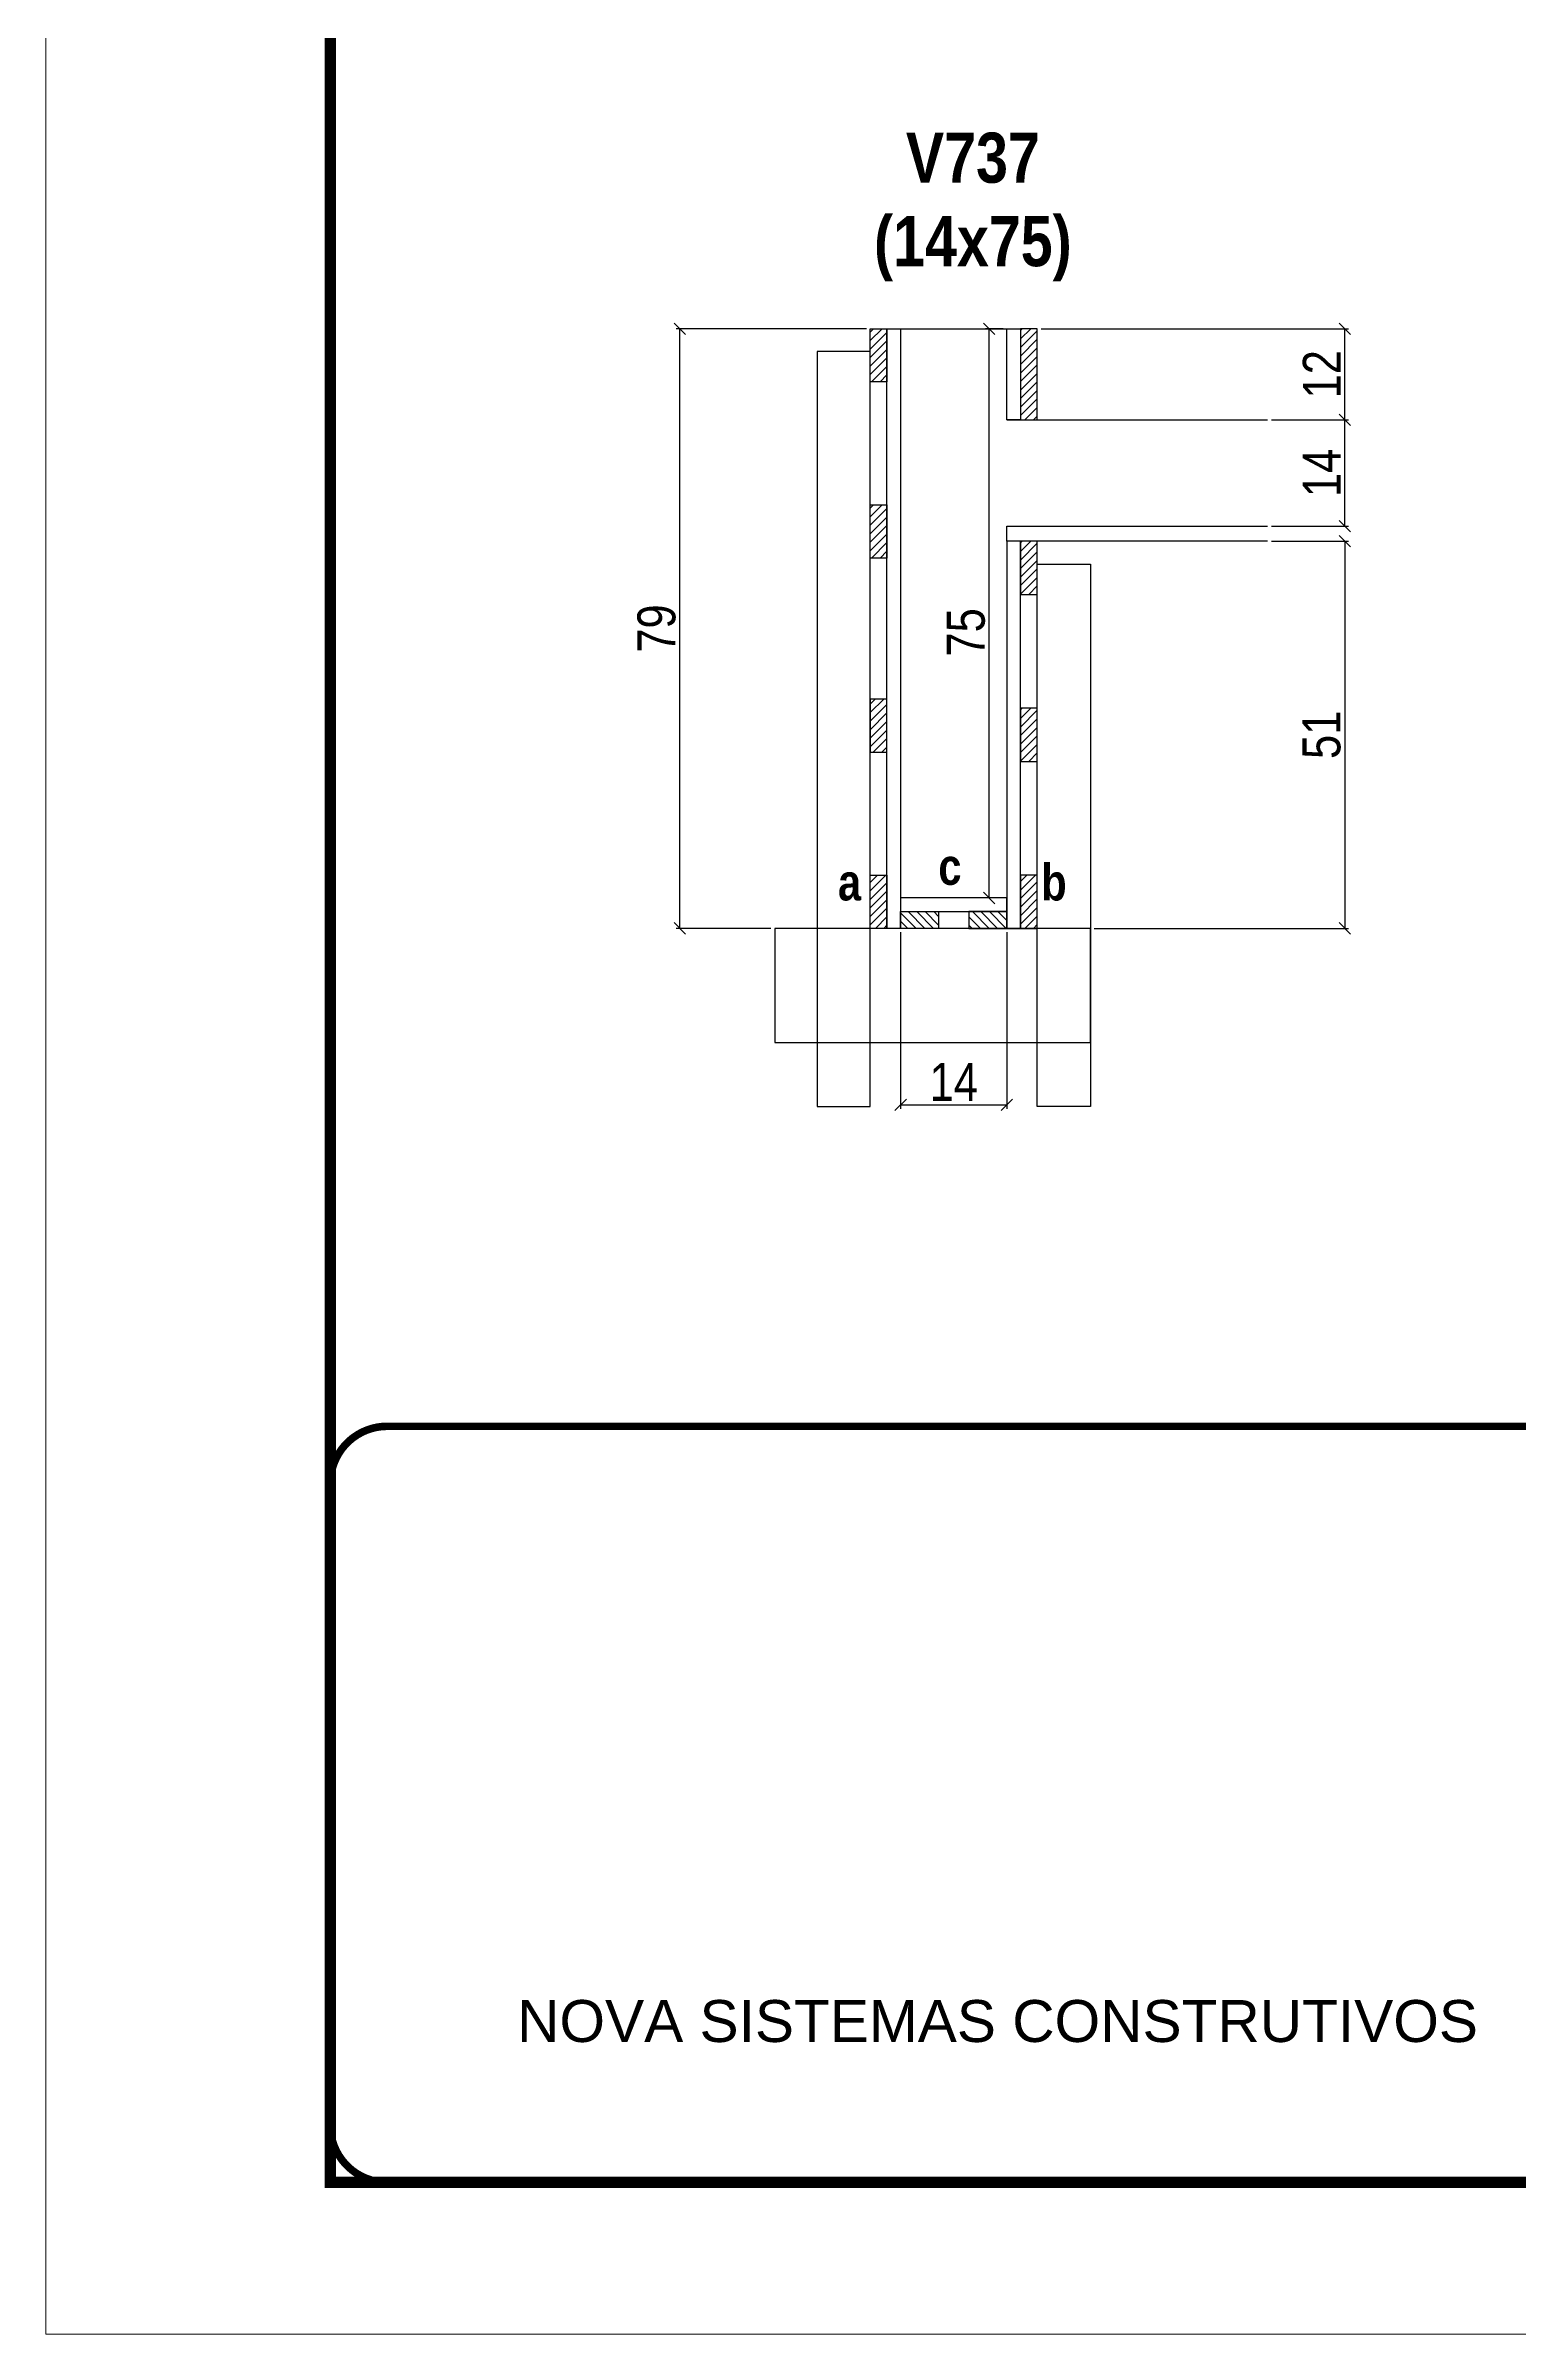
# Model space of a CAD drawing. Extents: x 3309 to 9563, y -2522 to 14608.
# Drawn here: x 3309 to 3697, y 10112 to 10715 of the extents above; entities that cross this region are included whole.
import ezdxf

# ---------------------------------------------------------------- set-up
doc = ezdxf.new("R2010")
doc.units = 0
doc.header["$PDMODE"] = 35
doc.header["$PDSIZE"] = -10
doc.linetypes.add('CONTINUO', pattern=[0])
doc.linetypes.add('DASHED', pattern=[0.75, 0.5, -0.25])
for name, color, linetype, lineweight in [('CONCRETO', 251, 'Continuous', 25), ('Folhas', 255, 'Continuous', 9), ('SARRAFO DE PRESSAO', 251, 'DASHED', 9)]:
    doc.layers.add(name, color=color, linetype=linetype, lineweight=lineweight)
for name, color, linetype in [('COTA', 241, 'Continuous'), ('detalhes', 4, 'Continuous'), ('NOMENCLATURA', 7, 'Continuous'), ('Painéis', 200, 'Continuous'), ('SARR_2.2x7', 40, 'Continuous'), ('SARR_3.5x7', 81, 'Continuous')]:
    doc.layers.add(name, color=color, linetype=linetype)
doc.styles.add('ARIAL', font='arial.ttf')
doc.styles.add('COTA TECNICA 2X', font='techl___.ttf', dxfattribs={"height": 10})
doc.styles.add('TECNICA', font='techb___.ttf', dxfattribs={"height": 10})
doc.dimstyles.new('SECAO', dxfattribs={"dimscale": 0.333333, "dimtxt": 5, "dimasz": 9, "dimexe": 3, "dimexo": 3, "dimgap": 3, "dimtad": 1, "dimdec": 1, "dimlfac": 0.5, "dimzin": 12, "dimdsep": 46, "dimtxsty": 'COTA TECNICA 2X', "dimblk1": 'OBLIQUE', "dimblk2": 'OBLIQUE', "dimsah": 1, "dimcen": 0.9, "dimclrd": 4, "dimclre": 4, "dimclrt": 240, "dimadec": 1, "dimazin": 3, "dimtfac": 1, "dimtdec": 1, "dimtmove": 0, "dimatfit": 3, "dimfxl": 1, "dimtolj": 1, "dimtzin": 12, "dimarcsym": 0})
pattern_1 = [(45, (-119995.518, -22641.3637), (-1.122532015, 1.122532015), [])]

# ---------------------------------------------------------------- blocks, each defined once
blk = doc.blocks.new('9999999999')
at = {"color": 30, "linetype": 'CONTINUO', "const_width": 2}
blk.add_lwpolyline([(99583.98, 34230.21), (99583.98, 34414.45, 0.414214), (99568.98, 34429.45), (98228.98, 34429.45, 0.414214), (98213.98, 34414.45), (98213.98, 34245.21, 0.414214), (98228.98, 34230.21), (99583.98, 34230.21)], format="xyb", dxfattribs=at)
at = {"layer": 'Folhas'}
blk.add_lwpolyline([(98138.98, 34190.21), (99623.98, 34190.21), (99623.98, 35240.21), (98138.98, 35240.21)], close=True, dxfattribs=at)
at = {"layer": 'Folhas', "color": 30, "const_width": 3}
blk.add_lwpolyline([(98213.98, 34230.21), (99583.98, 34230.21), (99583.98, 35200.21), (98213.98, 35200.21)], close=True, dxfattribs=at)
at = {"color": 7, "linetype": 'Continuous', "ltscale": 5, "style": 'ARIAL'}
blk.add_text('NOVA SISTEMAS CONSTRUTIVOS', height=11.0592, dxfattribs=at).set_placement((98263.19, 34267.21))
blk = doc.blocks.new('_Oblique')
at = {"color": 0, "linetype": 'ByBlock', "lineweight": -2}
blk.add_line((-0.5, -0.5), (0.5, 0.5), dxfattribs=at)
blk = doc.blocks.new('*D2244')
at = {"layer": 'COTA', "color": 4, "lineweight": -2, "transparency": 16777216}
for p, q in [((3632.35, 10584.59), (3652.7, 10584.59)), ((3651.7, 10584.59), (3651.7, 10482.59)), ((3585.65, 10482.59), (3652.7, 10482.59))]:
    blk.add_line(p, q, dxfattribs=at)
at = {"layer": 'Defpoints', "color": 0, "transparency": 16777216}
for p in [(3631.35, 10584.59), (3584.65, 10482.59, 0), (3651.7, 10482.59)]:
    blk.add_point(p, dxfattribs=at)
at = {"layer": 'COTA', "color": 4, "lineweight": -2, "transparency": 16777216, "xscale": 3, "yscale": 3, "zscale": 3}
for p, rotation in [((3651.7, 10584.59), 90), ((3651.7, 10482.59), 270)]:
    blk.add_blockref('_Oblique', p, dxfattribs=dict(at, rotation=rotation))
at = {"layer": 'COTA', "color": 240, "transparency": 16777216, "insert": (3645.59, 10533.59), "char_height": 10, "attachment_point": 5, "rotation": 90, "style": 'COTA TECNICA 2X'}
blk.add_mtext('\\A1;51', dxfattribs=at)
blk = doc.blocks.new('*D2245')
at = {"layer": 'COTA', "color": 4, "lineweight": -2, "transparency": 16777216}
for p, q in [((3561.65, 10640.59), (3556.98, 10640.59)), ((3557.98, 10490.59), (3557.98, 10640.59)), ((3561.65, 10490.59), (3556.98, 10490.59))]:
    blk.add_line(p, q, dxfattribs=at)
at = {"layer": 'Defpoints', "color": 0, "transparency": 16777216}
for p in [(3557.98, 10640.59), (3562.65, 10640.59), (3562.65, 10490.59)]:
    blk.add_point(p, dxfattribs=at)
at = {"layer": 'COTA', "color": 4, "lineweight": -2, "transparency": 16777216, "xscale": 3, "yscale": 3, "zscale": 3}
for p, rotation in [((3557.98, 10640.59), 90), ((3557.98, 10490.59), 270)]:
    blk.add_blockref('_Oblique', p, dxfattribs=dict(at, rotation=rotation))
at = {"layer": 'COTA', "color": 240, "transparency": 16777216, "insert": (3551.87, 10560.59), "char_height": 10, "attachment_point": 5, "rotation": 90, "style": 'COTA TECNICA 2X'}
blk.add_mtext('\\A1;75', dxfattribs=at)
blk = doc.blocks.new('*D2263')
at = {"layer": 'COTA', "color": 4, "lineweight": -2, "transparency": 16777216}
for p, q in [((3632.35, 10616.59), (3652.7, 10616.59)), ((3651.7, 10588.59), (3651.7, 10616.59)), ((3632.35, 10588.59), (3652.7, 10588.59))]:
    blk.add_line(p, q, dxfattribs=at)
at = {"layer": 'Defpoints', "color": 0, "transparency": 16777216}
for p in [(3631.35, 10616.59), (3651.7, 10616.59), (3631.35, 10588.59)]:
    blk.add_point(p, dxfattribs=at)
at = {"layer": 'COTA', "color": 4, "lineweight": -2, "transparency": 16777216, "xscale": 3, "yscale": 3, "zscale": 3}
for p, rotation in [((3651.7, 10616.59), 90), ((3651.7, 10588.59), 270)]:
    blk.add_blockref('_Oblique', p, dxfattribs=dict(at, rotation=rotation))
at = {"layer": 'COTA', "color": 240, "transparency": 16777216, "insert": (3645.63, 10602.59), "char_height": 10, "attachment_point": 5, "rotation": 90, "style": 'COTA TECNICA 2X'}
blk.add_mtext('\\A1;14', dxfattribs=at)
blk = doc.blocks.new('*D2264')
at = {"layer": 'COTA', "color": 4, "lineweight": -2, "transparency": 16777216}
for p, q in [((3571.65, 10640.59), (3652.7, 10640.59)), ((3651.7, 10616.59), (3651.7, 10640.59)), ((3632.35, 10616.59), (3652.7, 10616.59))]:
    blk.add_line(p, q, dxfattribs=at)
at = {"layer": 'Defpoints', "color": 0, "transparency": 16777216}
for p in [(3570.65, 10640.59), (3651.7, 10640.59), (3631.35, 10616.59)]:
    blk.add_point(p, dxfattribs=at)
at = {"layer": 'COTA', "color": 4, "lineweight": -2, "transparency": 16777216, "xscale": 3, "yscale": 3, "zscale": 3}
for p, rotation in [((3651.7, 10640.59), 90), ((3651.7, 10616.59), 270)]:
    blk.add_blockref('_Oblique', p, dxfattribs=dict(at, rotation=rotation))
at = {"layer": 'COTA', "color": 240, "transparency": 16777216, "insert": (3645.64, 10628.59), "char_height": 10, "attachment_point": 5, "rotation": 90, "style": 'COTA TECNICA 2X'}
blk.add_mtext('\\A1;12', dxfattribs=at)
blk = doc.blocks.new('*D2265')
at = {"layer": 'COTA', "color": 4, "lineweight": -2, "transparency": 16777216}
for p, q in [((3534.65, 10481.59), (3534.65, 10435.05)), ((3562.65, 10481.59), (3562.65, 10435.05)), ((3534.65, 10436.05), (3562.65, 10436.05))]:
    blk.add_line(p, q, dxfattribs=at)
at = {"layer": 'Defpoints', "color": 0, "transparency": 16777216}
for p in [(3534.65, 10482.59), (3562.65, 10482.59), (3562.65, 10436.05)]:
    blk.add_point(p, dxfattribs=at)
at = {"layer": 'COTA', "color": 4, "lineweight": -2, "transparency": 16777216, "xscale": 3, "yscale": 3, "zscale": 3, "rotation": 180}
blk.add_blockref('_Oblique', (3534.65, 10436.05), dxfattribs=at)
at = {"layer": 'COTA', "color": 4, "lineweight": -2, "transparency": 16777216, "xscale": 3, "yscale": 3, "zscale": 3}
blk.add_blockref('_Oblique', (3562.65, 10436.05), dxfattribs=at)
at = {"layer": 'COTA', "color": 240, "transparency": 16777216, "insert": (3548.65, 10442.13), "char_height": 10, "attachment_point": 5, "style": 'COTA TECNICA 2X'}
blk.add_mtext('\\A1;14', dxfattribs=at)
blk = doc.blocks.new('*D2266')
at = {"layer": 'COTA', "color": 4, "lineweight": -2, "transparency": 16777216}
for p, q in [((3525.65, 10640.59), (3475.45, 10640.59)), ((3476.45, 10482.59), (3476.45, 10640.59)), ((3500.47, 10482.59), (3475.45, 10482.59))]:
    blk.add_line(p, q, dxfattribs=at)
at = {"layer": 'Defpoints', "color": 0, "transparency": 16777216}
for p in [(3476.45, 10640.59), (3526.65, 10640.59), (3501.47, 10482.59)]:
    blk.add_point(p, dxfattribs=at)
at = {"layer": 'COTA', "color": 4, "lineweight": -2, "transparency": 16777216, "xscale": 3, "yscale": 3, "zscale": 3}
for p, rotation in [((3476.45, 10640.59), 90), ((3476.45, 10482.59), 270)]:
    blk.add_blockref('_Oblique', p, dxfattribs=dict(at, rotation=rotation))
at = {"layer": 'COTA', "color": 240, "transparency": 16777216, "insert": (3470.35, 10561.59), "char_height": 10, "attachment_point": 5, "rotation": 90, "style": 'COTA TECNICA 2X'}
blk.add_mtext('\\A1;79', dxfattribs=at)

msp = doc.modelspace()

# ---------------------------------------------------------------- hatches: boundary and pattern name
at = {"layer": 'SARR_2.2x7'}
h = msp.add_hatch(dxfattribs=at)
h.set_pattern_fill('ANSI31', color=256, scale=0.5)
h.set_pattern_definition([(45, (-119995.518, -22594.9497), (-1.122532015, 1.122532015), [])])
h.paths.add_polyline_path([(3526.65, 10626.59), (3531.05, 10626.59), (3531.05, 10640.59), (3526.65, 10640.59)])
h = msp.add_hatch(dxfattribs=at)
h.set_pattern_fill('ANSI31', color=256, scale=0.5)
h.set_pattern_definition([(45, (-119985.518, -22594.9497), (-1.122532015, 1.122532015), [])])
h.paths.add_polyline_path([(3570.65, 10616.59), (3566.25, 10616.59), (3566.25, 10640.59), (3570.65, 10640.59)])
h = msp.add_hatch(dxfattribs=at)
h.set_pattern_fill('ANSI31', color=256, scale=0.5)
h.set_pattern_definition(pattern_1)
h.paths.add_polyline_path([(3526.65, 10580.17), (3531.05, 10580.17), (3531.05, 10594.17), (3526.65, 10594.17)])
h = msp.add_hatch(dxfattribs=at)
h.set_pattern_fill('ANSI31', color=256, scale=0.5)
h.set_pattern_definition([(45, (-119985.518, -22650.9497), (-1.122532015, 1.122532015), [])])
h.paths.add_polyline_path([(3570.65, 10570.59), (3566.25, 10570.59), (3566.25, 10584.59), (3570.65, 10584.59)])
h = msp.add_hatch(dxfattribs=at)
h.set_pattern_fill('ANSI31', color=256, scale=0.5)
h.set_pattern_definition(pattern_1)
h.paths.add_polyline_path([(3526.65, 10543), (3531.05, 10543), (3531.05, 10529), (3526.65, 10529)])
h = msp.add_hatch(dxfattribs=at)
h.set_pattern_fill('ANSI31', color=256, scale=0.5)
h.set_pattern_definition([(45, (-119985.518, -22694.9497), (-1.122532015, 1.122532015), [])])
h.paths.add_polyline_path([(3570.65, 10526.59), (3566.25, 10526.59), (3566.25, 10540.59), (3570.65, 10540.59)])
h = msp.add_hatch(dxfattribs=at)
h.set_pattern_fill('ANSI31', color=256, scale=0.5)
h.set_pattern_definition([(45, (-119985.518, -22738.9497), (-1.122532015, 1.122532015), [])])
h.paths.add_polyline_path([(3526.65, 10482.59), (3531.05, 10482.59), (3531.05, 10496.59), (3526.65, 10496.59)])
h = msp.add_hatch(dxfattribs=at)
h.set_pattern_fill('ANSI31', color=256, scale=0.5)
h.set_pattern_definition([(45, (-119995.518, -22738.9497), (-1.122532015, 1.122532015), [])])
h.paths.add_polyline_path([(3570.65, 10482.59), (3566.25, 10482.59), (3566.25, 10496.59), (3570.65, 10496.59)])
h = msp.add_hatch(dxfattribs=at)
h.set_pattern_fill('ANSI31', color=256, scale=0.5, angle=90)
h.set_pattern_definition([(135, (36770.1903, -113029.5808), (-1.122532015, -1.122532015), [])])
h.paths.add_polyline_path([(3544.65, 10482.59), (3544.65, 10486.99), (3534.65, 10486.99), (3534.65, 10482.59)])
h = msp.add_hatch(dxfattribs=at)
h.set_pattern_fill('ANSI31', color=256, scale=0.5, angle=90)
h.set_pattern_definition([(135, (36760.1903, -113029.5808), (-1.122532015, -1.122532015), [])])
h.paths.add_polyline_path([(3552.65, 10486.99), (3552.65, 10482.59), (3562.65, 10482.59), (3562.65, 10486.99)])

# ---------------------------------------------------------------- linework, layer by layer
at = {"layer": 'CONCRETO', "linetype": 'Continuous'}
for p, q in [((3526.65, 10640.59), (3566.25, 10640.59)), ((3562.65, 10616.59), (3631.35, 10616.59))]:
    msp.add_line(p, q, dxfattribs=at)
at = {"layer": 'Painéis', "linetype": 'Continuous'}
for points in [[(3531.05, 10482.59), (3531.05, 10640.59), (3534.65, 10640.59), (3534.65, 10482.59)], [(3566.25, 10616.59), (3562.65, 10616.59), (3562.65, 10640.59), (3566.25, 10640.59)], [(3566.25, 10482.59), (3566.25, 10584.59), (3562.65, 10584.59), (3562.65, 10482.59)], [(3562.65, 10490.59), (3534.65, 10490.59), (3534.65, 10486.99), (3562.65, 10486.99)]]:
    msp.add_lwpolyline(points, close=True, dxfattribs=at)
at = {"layer": 'Painéis', "linetype": 'Continuous', "elevation": 0}
msp.add_lwpolyline([(3631.35, 10584.59), (3562.65, 10584.59), (3562.65, 10588.59), (3631.35, 10588.59)], dxfattribs=at)
at = {"layer": 'SARR_2.2x7'}
for points in [[(3531.05, 10640.59), (3531.05, 10626.59), (3526.65, 10626.59), (3526.65, 10640.59)], [(3566.25, 10640.59), (3566.25, 10616.59), (3570.65, 10616.59), (3570.65, 10640.59)], [(3531.05, 10594.17), (3531.05, 10580.17), (3526.65, 10580.17), (3526.65, 10594.17)], [(3566.25, 10584.59), (3566.25, 10570.59), (3570.65, 10570.59), (3570.65, 10584.59)], [(3531.05, 10529), (3531.05, 10543), (3526.65, 10543), (3526.65, 10529)], [(3566.25, 10540.59), (3566.25, 10526.59), (3570.65, 10526.59), (3570.65, 10540.59)], [(3531.05, 10496.59), (3531.05, 10482.59), (3526.65, 10482.59), (3526.65, 10496.59)], [(3566.25, 10496.59), (3566.25, 10482.59), (3570.65, 10482.59), (3570.65, 10496.59)], [(3534.65, 10486.99), (3544.65, 10486.99), (3544.65, 10482.59), (3534.65, 10482.59)], [(3562.65, 10486.99), (3552.65, 10486.99), (3552.65, 10482.59), (3562.65, 10482.59)]]:
    msp.add_lwpolyline(points, close=True, dxfattribs=at)
at = {"layer": 'SARR_3.5x7'}
for points in [[(3526.65, 10634.59), (3512.65, 10634.59), (3512.65, 10435.61), (3526.65, 10435.61)], [(3570.65, 10578.59), (3584.65, 10578.59), (3584.65, 10435.61), (3570.65, 10435.61)], [(3584.65, 10482.59), (3501.47, 10482.59), (3501.47, 10452.5), (3584.65, 10452.5)]]:
    msp.add_lwpolyline(points, close=True, dxfattribs=at)

# ---------------------------------------------------------------- block references
at = {"layer": 'SARRAFO DE PRESSAO', "color": 6, "linetype": 'ByBlock'}
msp.add_blockref('9999999999', (-94829.61, -24078.07), dxfattribs=at)

# ---------------------------------------------------------------- texts
at = {"layer": 'detalhes', "style": 'TECNICA'}
for s, p in [('c', (3544.57, 10494.06)), ('b', (3571.69, 10489.94)), ('a', (3518.13, 10489.95))]:
    msp.add_text(s, height=9.6, dxfattribs=at).set_placement(p)
at = {"layer": 'NOMENCLATURA', "insert": (3553.68, 10692.28), "char_height": 13.2, "attachment_point": 2, "style": 'TECNICA'}
msp.add_mtext_dynamic_manual_height_columns('V737\\P(14x75)', width=300.2766, gutter_width=1, heights=[0], dxfattribs=at)

# ---------------------------------------------------------------- dimensions: what is measured, and where the dimension line sits
at = {"layer": 'COTA'}
for base, p1, p2, picture, middle in [((3476.45, 10640.59), (3501.47, 10482.59), (3526.65, 10640.59), '*D2266', (3470.35, 10561.59)), ((3651.7, 10640.59), (3631.35, 10616.59), (3570.65, 10640.59), '*D2264', (3645.64, 10628.59)), ((3651.7, 10616.59), (3631.35, 10588.59), (3631.35, 10616.59), '*D2263', (3645.63, 10602.59)), ((3651.7, 10482.59, 0), (3631.35, 10584.59), (3584.65, 10482.59), '*D2244', (3645.59, 10533.59, 0))]:
    dim = msp.add_linear_dim(base=base, p1=p1, p2=p2, angle=90, dimstyle='SECAO', dxfattribs=at)
    dim.commit()
    dim.dimension.update_dxf_attribs({"geometry": picture, "text_midpoint": middle})
dim = msp.add_linear_dim(base=(3557.98, 10640.59), p1=(3562.65, 10490.59), p2=(3562.65, 10640.59), angle=90, dimstyle='SECAO', dxfattribs=at)
dim.commit()
dim.dimension.update_dxf_attribs({"geometry": '*D2245', "text_midpoint": (3557.98, 10560.59), "dimtype": 160})
dim = msp.add_linear_dim(base=(3562.65, 10436.05), p1=(3534.65, 10482.59), p2=(3562.65, 10482.59), dimstyle='SECAO', dxfattribs=at)
dim.commit()
dim.dimension.update_dxf_attribs({"geometry": '*D2265', "text_midpoint": (3548.65, 10442.13)})

doc.saveas('drawing.dxf')
